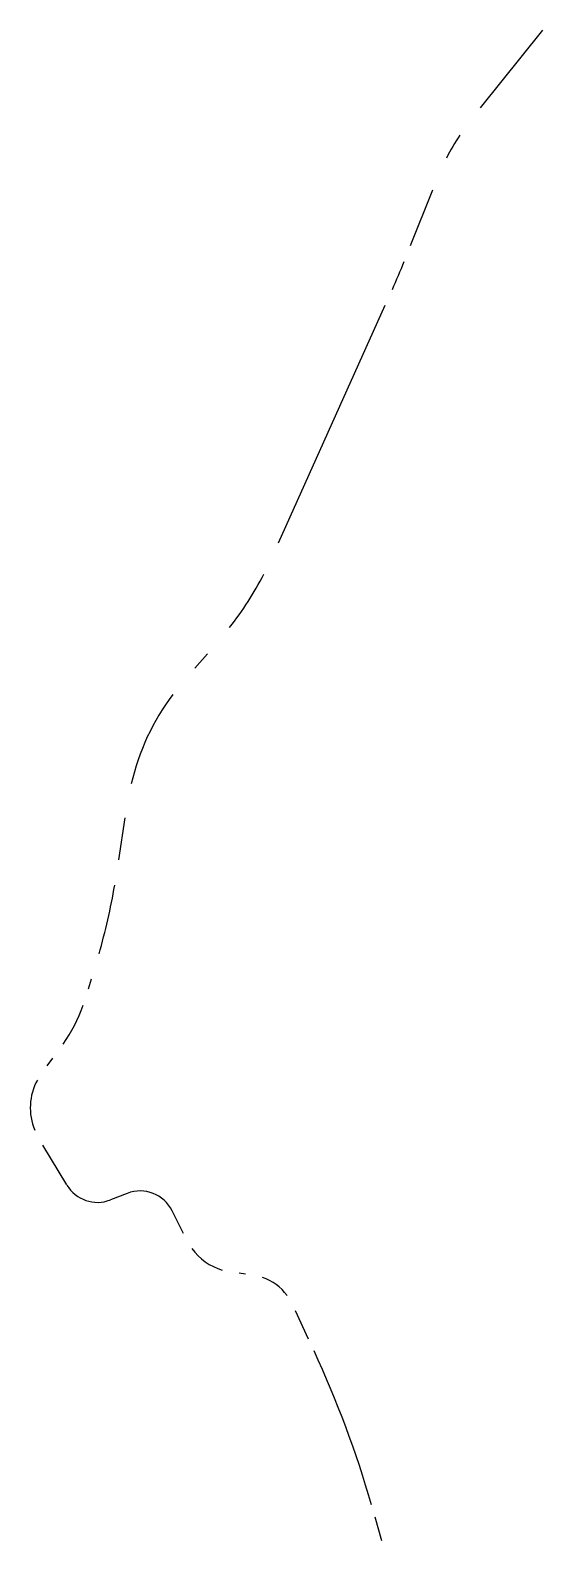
# Model space of a CAD drawing. Extents: x 1293758 to 1297325, y 960387 to 970903.
import ezdxf

# ---------------------------------------------------------------- set-up
doc = ezdxf.new("R2010")
doc.units = 0

msp = doc.modelspace()

# ---------------------------------------------------------------- linework, layer by layer
for points in [[(1296892, 970363, 0), (1297325, 970903, 0)], [(1296405, 969405, 0), (1296559, 969791, 0)], [(1295486, 967333, 0), (1296229, 968988, 0)], [(1294903, 966462, 0), (1294991, 966562, 0)], [(1294374, 965128, 0), (1294419, 965420, 0)], [(1294163, 964229, 0), (1294185, 964300, 0)], [(1293875, 963693, 0), (1293916, 963747, 0)], [(1294013, 962864, 0), (1293845, 963141, 0)], [(1294433, 962805, 0), (1294316, 962760, 0)], [(1294824, 962527, 0), (1294746, 962684, 0)], [(1295257, 962243, 0), (1295211, 962249, 0)], [(1295695, 961791, 0), (1295603, 961988, 0)], [(1296205, 960387, 0), (1296159, 960552, 0)]]:
    msp.add_polyline3d(points)
for centre, radius, start, end in [((1297936, 969373), 1432, 146.0638, 153.513), ((1289285, 972172), 7639, 336.2725, 337.863), ((1293345, 968163), 2292, 321.7833, 332.8225), ((1296057, 965292), 1637, 142.9833, 167.122), ((1289829, 965731), 4584, 344.0617, 350.197), ((1292992, 964526), 1206, 325.5595, 340.0867), ((1294160, 963401), 402, 151.2595, 202.6017), ((1294226, 962992), 249, 211.1517, 291.1155), ((1294523, 962573), 249, 26.4975, 111.1155), ((1295206, 962650), 395, 215.1975, 253.4972), ((1295270, 961899), 337, 35.3271, 71.9972), ((1288798, 958506), 7639, 16.2091, 24.7896)]:
    msp.add_arc(centre, radius, start, end)

doc.saveas('drawing.dxf')
